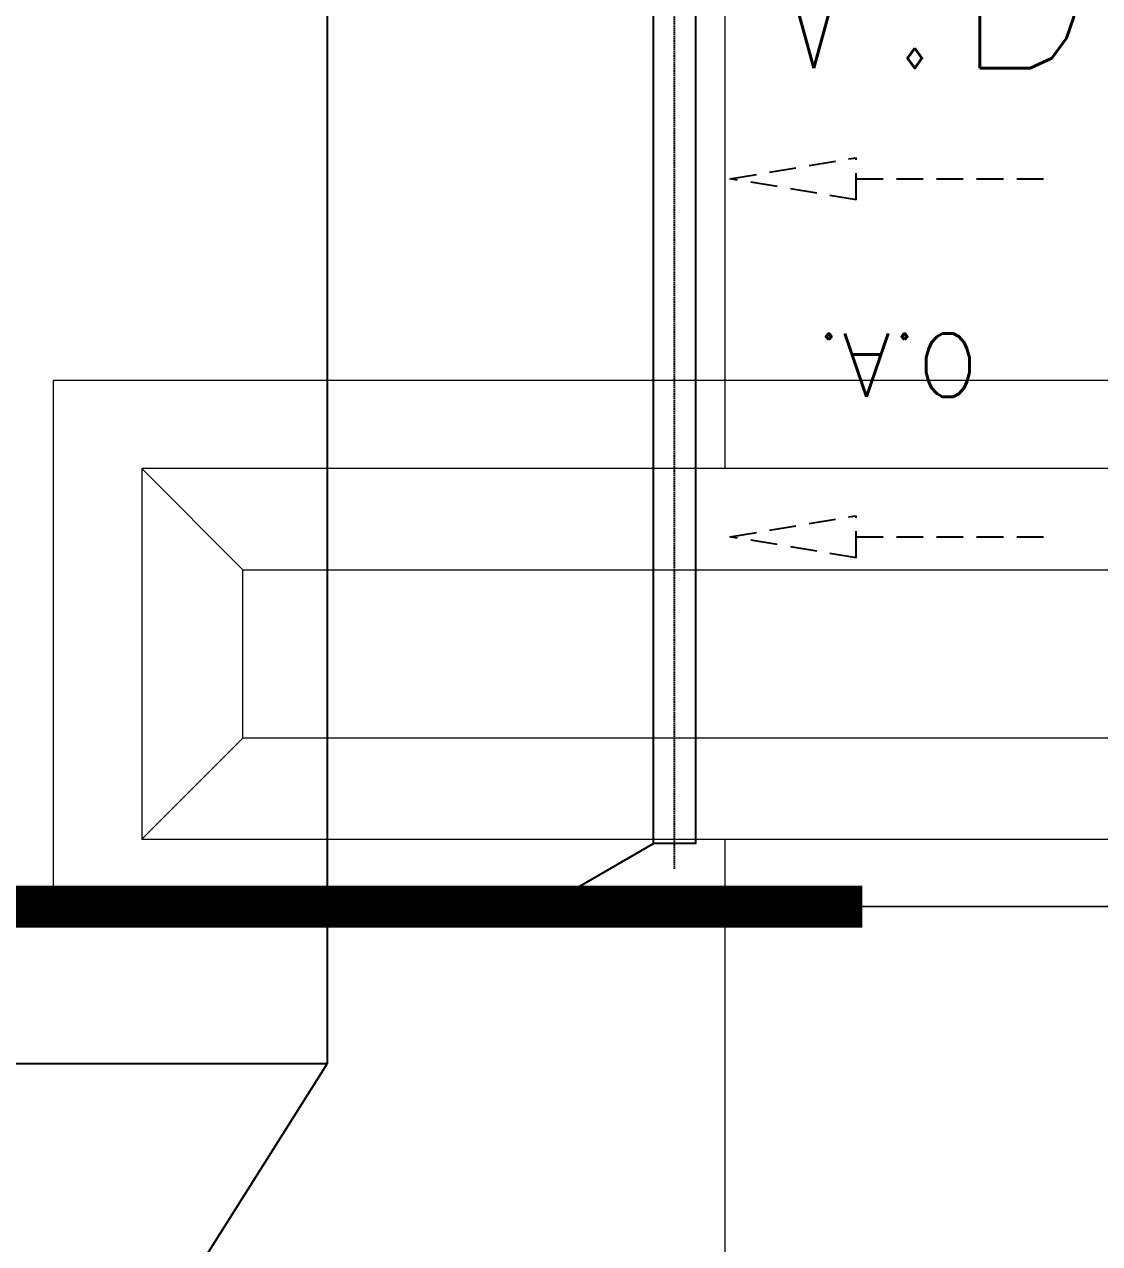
# Model space of a CAD drawing. Extents: x -32000 to 416743, y -254124 to 144214.
# Drawn here: x 246531 to 249085, y 59200 to 62095 of the extents above; entities that cross this region are included whole.
import ezdxf
from ezdxf.enums import TextEntityAlignment as Align

# ---------------------------------------------------------------- set-up
doc = ezdxf.new("R2010")
doc.units = 0
doc.header["$LTSCALE"] = 10
for name, pattern in [('H12PL4$0$JJP_三點線', [0.9, 0.3, -0.15, 0, -0.15, 0, -0.15, 0, -0.15]), ('XFM1D40$0$HIDDEN2', [0.1875, 0.125, -0.0625]), ('XFM1Q40$0$HIDDEN', [9.525, 6.35, -3.175]), ('XFM7P40ICA$0$H12PL4$0$JJP_三點線', [0.9, 0.3, -0.15, 0, -0.15, 0, -0.15, 0, -0.15])]:
    doc.linetypes.add(name, pattern=pattern)
for name, color, linetype in [('H12PL4$0$S-GRID', 252, 'Continuous'), ('XFM1D40$0$M-CWTR-TEXT', 250, 'Continuous'), ('XFM1D40$0$M-FOUN', 252, 'Continuous'), ('XFM1D40$0$M-HVAC-CMDUCT', 150, 'Continuous'), ('XFM1D40$0$M-HVAC-DAPR', 3, 'Continuous'), ('XFM1Q40$0$MDF', 221, 'Continuous'), ('XFM1Q40$0$TYPE14X10', 7, 'Continuous'), ('XFM7P40ICA$0$H12PL4$0$L40_19_MEJI', 252, 'Continuous'), ('XFM7P40ICA$0$H12PL4$0$L40_19_SUGATA3', 252, 'Continuous'), ('XFM7P40ICA$0$H12PL4$0$L40_19_設備基礎', 252, 'Continuous'), ('XFM7P40ICA$0$H12PL4$0$S-GRID', 252, 'Continuous')]:
    doc.layers.add(name, color=color, linetype=linetype)
doc.styles.add('XFM1D40$0$12P7-XCM2P10$0$AA-TXT', font='simplex.shx', dxfattribs={"bigfont": 'china.shx'})
doc.styles.add('XFM1Q40$0$STANDARD', font='SIMPLEX', dxfattribs={"bigfont": 'BIGFONT'})

# ---------------------------------------------------------------- blocks, each defined once
blk = doc.blocks.new('H12PL4')
at = {"layer": 'H12PL4$0$S-GRID', "linetype": 'H12PL4$0$JJP_三點線', "lineweight": 0}
blk.add_line((-29000, 60000), (289600, 60000), dxfattribs=at)
blk = doc.blocks.new('XFM1D40')
at = {"layer": 'XFM1D40$0$M-FOUN', "color": 3, "const_width": 100}
blk.add_lwpolyline([(245220, 60000), (248521.3, 60000)], dxfattribs=at)
at = {"layer": 'XFM1D40$0$M-HVAC-CMDUCT'}
for p, q in [((247250, 82706.1), (247250, 59627)), ((248025, 60150), (248025, 62350)), ((248025, 60150), (248025, 62350)), ((247850, 60049), (248025, 60150)), ((247250, 59627), (245350, 59627)), ((246200, 57959.9), (247250, 59627))]:
    blk.add_line(p, q, dxfattribs=at)
at = {"layer": 'XFM1D40$0$M-HVAC-DAPR', "linetype": 'XFM1D40$0$HIDDEN2', "ltscale": 0.5}
blk.add_line((248075, 60090), (248075, 62410), dxfattribs=at)
at = {"layer": 'XFM1D40$0$M-HVAC-DAPR', "ltscale": 0.5}
blk.add_lwpolyline([(248025, 62350), (248125, 62350), (248125, 60150), (248025, 60150)], close=True, dxfattribs=at)
at = {"layer": 'XFM1D40$0$M-CWTR-TEXT', "style": 'XFM1D40$0$12P7-XCM2P10$0$AA-TXT', "width": 0.8}
blk.add_text('V.D', height=500, dxfattribs=at).set_placement((248671.3, 62240.9, 0), align=Align.MIDDLE_CENTER)
blk = doc.blocks.new('XFM1Q40')
at = {"layer": 'XFM1Q40$0$MDF', "color": 252, "linetype": 'XFM1Q40$0$HIDDEN', "lineweight": -2}
for p, q in [((248206.8, 61728.2), (248506.8, 61778.2)), ((248506.8, 61678.2), (248506.8, 61778.2)), ((248506.8, 61678.2), (248206.8, 61728.2)), ((248206.8, 60878.2), (248506.8, 60928.2)), ((248506.8, 60828.2), (248506.8, 60928.2)), ((248506.8, 60828.2), (248206.8, 60878.2))]:
    blk.add_line(p, q, dxfattribs=at)
at = {"layer": 'XFM1Q40$0$TYPE14X10', "color": 252, "linetype": 'XFM1Q40$0$HIDDEN'}
for p, q in [((248506.8, 61728.2), (248969.6, 61728.2)), ((248506.8, 60878.2), (248969.6, 60878.2))]:
    blk.add_line(p, q, dxfattribs=at)
at = {"layer": 'XFM1Q40$0$TYPE14X10', "color": 252, "linetype": 'XFM1Q40$0$HIDDEN', "style": 'XFM1Q40$0$STANDARD'}
blk.add_text('O.A.', height=150, rotation=180, dxfattribs=at).set_placement((248794.9, 61360.7))
blk = doc.blocks.new('XFM7P40ICA$0$H12PL4')
at = {"layer": 'XFM7P40ICA$0$H12PL4$0$L40_19_MEJI', "lineweight": 0}
for p, q in [((248195, 61040), (248195, 62560)), ((248195, 57390), (248195, 60160)), ((245350, 60000), (252350, 60000))]:
    blk.add_line(p, q, dxfattribs=at)
at = {"layer": 'XFM7P40ICA$0$H12PL4$0$L40_19_MEJI', "lineweight": 0, "flags": 128}
blk.add_lwpolyline([(246600, 60000), (246600, 61250), (251200, 61250), (251200, 60000)], close=True, dxfattribs=at)
at = {"layer": 'XFM7P40ICA$0$H12PL4$0$L40_19_SUGATA3', "lineweight": 0}
for p, q in [((247050, 60800), (246810, 61040)), ((247050, 60400), (246810, 60160))]:
    blk.add_line(p, q, dxfattribs=at)
at = {"layer": 'XFM7P40ICA$0$H12PL4$0$L40_19_設備基礎', "lineweight": 0, "flags": 128}
for points in [[(250990, 60160), (250990, 61040), (246810, 61040), (246810, 60160)], [(247050, 60400), (247050, 60800), (250750, 60800), (250750, 60400)]]:
    blk.add_lwpolyline(points, close=True, dxfattribs=at)
at = {"layer": 'XFM7P40ICA$0$H12PL4$0$S-GRID', "linetype": 'XFM7P40ICA$0$H12PL4$0$JJP_三點線', "lineweight": 0}
blk.add_line((-29000, 60000), (289600, 60000), dxfattribs=at)
blk = doc.blocks.new('XFM7P40ICA')
blk.add_blockref('XFM7P40ICA$0$H12PL4', (0, 0))

msp = doc.modelspace()

# ---------------------------------------------------------------- block references
for name in ['H12PL4', 'XFM7P40ICA', 'XFM1D40', 'XFM1Q40']:
    msp.add_blockref(name, (0, 0))

doc.saveas('drawing.dxf')
